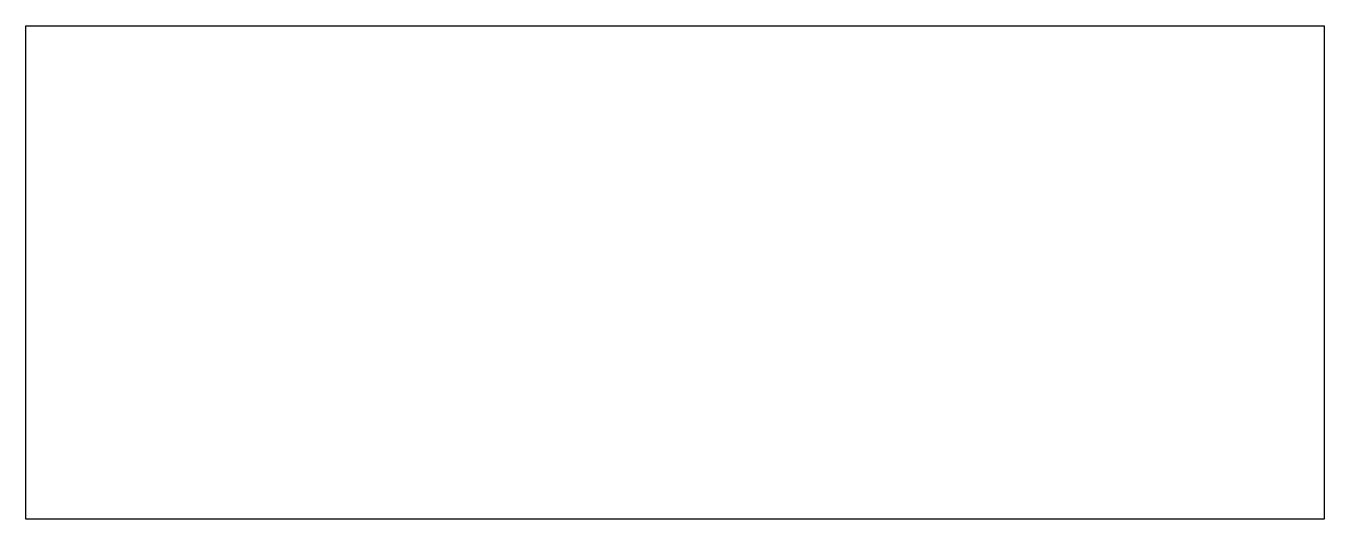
# Model space of a CAD drawing. Header units: inches. Extents: x 412.1 to 466.9, y -44.9 to -24.1.
import ezdxf

# ---------------------------------------------------------------- set-up
doc = ezdxf.new("R2010")
doc.units = ezdxf.units.IN
doc.header["$MEASUREMENT"] = 0

msp = doc.modelspace()

# ---------------------------------------------------------------- linework, layer by layer
for p, q in [((412.086, -24.086), (466.914, -24.086)), ((412.086, -44.914), (412.086, -24.086)), ((466.914, -24.086), (466.914, -44.914)), ((466.914, -44.914), (412.086, -44.914))]:
    msp.add_line(p, q)

doc.saveas('drawing.dxf')
